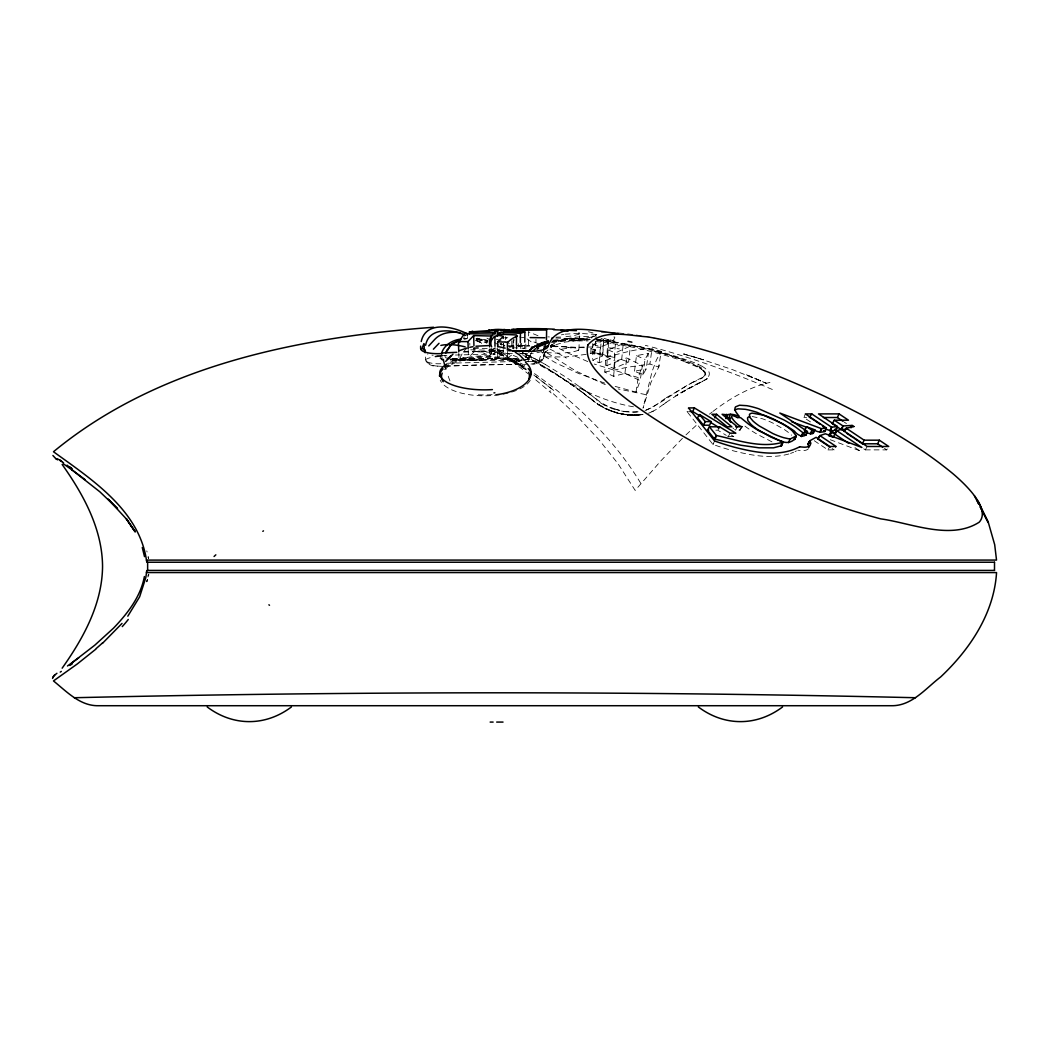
<?xml version="1.0" encoding="UTF-8"?>
<svg xmlns="http://www.w3.org/2000/svg" width="1049" height="1049" viewBox="0 0 1049 1049"><rect width="100%" height="100%" fill="white"/><g stroke="black" fill="none" stroke-linecap="round" stroke-linejoin="round"><path stroke-width="0.75" stroke-dasharray="5 3.75" d="M535.947 342.407L535.96 339.365M592.895 360.03L602.454 356.07L603.686 339.601L602.021 341.2L593.406 344.308L592.488 359.217M513.053 340.637L513.171 348.779M507.388 351.179L507.336 358.181L497.711 357.853L497.698 348.819M516.423 349.133L516.449 346.091M520.33 348.543L520.37 343.469M522.94 348.74L524.749 348.242L524.788 343.154M604.775 383.147L578.655 373.51L555.996 362.98L545.375 356.844L545.428 351.848M602.546 355.65L600.251 354.483L590.154 353.382M528.185 361.813L528.604 353.644M578.891 349.632L579.612 333.372M543.802 351.297C545.795 358.706 539.802 364.58 532.617 364.147M590.757 353.211L591.203 345.121M591.597 338.053L591.662 337.044L592.646 337.293M595.635 353.054L595.163 353.002A11.224 1.731 3.3 0 0 592.095 352.766L592.606 343.666M594.678 354.208L595.465 341.109M592.095 352.766L595.255 350.864L595.793 342.617M595.989 339.365L595.963 333.7L588.555 331.746M599.923 357.591L601.129 341.554M599.202 362.679L600.316 346.865L615.632 341.41L614.242 357.434L599.202 362.679L592.711 360.305M602.821 354.287L603.949 338.158M607.909 339.535L606.886 355.716L614.242 357.434M607.594 355.559L608.84 339.47L615.632 341.41M615.16 386.399L635.996 392.09L640.192 380.695L624.942 373.365L613.586 376.316L604.749 372.067L606.02 356.621C624.037 353.867 643.404 344.544 661.172 351.363L658.759 367.084L651.036 382.242L643.168 407.72M606.768 365.603L608.053 349.894L623.237 343.744L630.37 346.091L628.653 361.971L613.822 368.501L606.768 365.603L621.677 359.702L628.653 361.971M613.822 368.501L615.265 352.897L630.37 346.091M613.586 376.316L615.068 361.053L626.673 357.958L642.368 365.603L640.192 380.695M621.677 359.702L623.237 343.744M624.942 373.365L626.673 357.958M634.527 371.189L636.468 355.677L648.374 353.329L646.21 368.946L642.853 374.808L634.54 371.189L646.21 368.946M444.842 355.427L445.445 357.866M604.749 372.067L627.381 367.255L649.908 364.029L652.085 348.202M642.853 374.808L645.017 359.453L648.374 353.329M595.294 350.746L593.891 349.383L588.738 348.216M635.996 392.09L638.212 377.588L642.368 365.603M659.06 365.118L658.759 367.084L649.908 364.029M660.87 353.329L661.172 351.363L656.49 359.833L652.137 371.346L643.037 408.218M148.106 575.967L148.407 574.091M613.901 336.991L614.832 337.07L614.662 337.896A4.012 3.029 -84.4 0 1 611.462 340.663M147.922 577.029L148.342 574.629M146.834 581.644L147.424 579.363M146.886 581.408L147.345 579.625L146.755 581.92M596.278 334.5L595.137 335.628M503.245 349.619L503.258 352.648L495.036 352.346L491.679 355.952L489.686 355.939L491.43 352.228L491.391 349.186M810.444 421.908L803.901 417.528L805.383 413.909M788.9 453.968C770.622 459.108 751.268 455.41 733.29 450.821A112.361 28.52 26.4 0 1 712.966 444.448L687.003 411.523L688.537 407.917M714.592 440.973L712.966 444.448L714.762 441.039M530.138 355.572L531.279 353.225M692.301 382.701L702.358 377.994L704.836 375.122A40.95 11.972 8.1 0 0 686.689 362.049M545.283 351.546L543.474 357.525A4.091 3.934 5.2 0 1 539.212 361.223A12.221 3.344 1.5 0 1 530.938 364.042M441.039 355.336L440.042 358.391L443.255 359.886M704.548 375.83L705.072 373.274A43.415 13.742 6.3 0 0 704.574 371.687A41.816 13.257 6.2 0 0 699.893 366.783L686.085 360.659M734.654 429.421L735.598 430.182L737.355 426.786M814.234 440.698L827.963 449.89L829.759 446.494M863.747 448.815L865.346 449.877L867.143 446.481M727.613 436.174L728.255 436.568L730.065 433.171M741.892 426.707L740.004 430.182L735.598 430.182M527.083 353.434L526.624 354.274A240.326 61.655 24 0 0 525.693 356.45M741.984 426.786L740.004 430.182L738.129 428.635M827.963 449.89L834.139 449.89L836.145 446.494M865.346 449.877L886.72 449.877L888.739 446.481M728.255 436.568L733.789 436.568L735.808 433.171M530.991 353.697L531.725 352.648M458.793 352.608L458.977 357.63L468.431 357.696L474.082 351.808L491.43 352.228M527.004 353.172L525.916 357.552M830.257 439.715L859.642 450.729L861.832 447.451M497.711 357.853L503.258 352.648M528.591 335.955L528.696 331.759M682.427 438.325L660.791 460.944L635.169 490.394L617.953 463.619L599.11 439.859L574.327 413.293L550.082 390.713M808.425 448.684L807.953 449.195A42.589 10.805 26.4 0 1 802.288 450.598L797.778 450.218M470.739 349.815L493.03 350.248L494.997 347.612M685.98 434.863L697.86 423.888M579.376 334.015L573.279 335.837L562.29 337.004M578.602 350.314L572.321 352.084L561.753 353.159M709.452 414.145L712.087 412.087M663.44 404.363L656.386 409.451L649.646 412.795M712.966 411.418C729.907 398.397 748.96 387.278 769.94 382.439M706.803 379.082L686.203 389.638M550.345 345.79C563.077 337.031 579.336 336.559 594.272 336.165M665.997 402.475L681.05 392.641L696.47 384.209A223.791 118.616 45.6 0 1 699.014 383.042L700.798 382.295M665.368 398.318L652.714 407.261L645.817 410.316M497.528 348.36L497.554 350.392L500.373 348.779M666.233 397.741L691.461 383.108M685.377 390.11L675.766 395.919L707.314 378.637L701.689 381.915M795.037 451.608L796.401 450.926M649.41 412.86L653.186 411.234L648.387 413.24M594.062 336.165L593.013 336.585M554.147 345.055L552.469 345.764A224.984 59.347 22 0 0 550.935 346.55M793.621 452.25L790.553 453.43M527.66 359.558L530.466 355.231A58.39 14.07 7.6 0 1 530.807 354.064M527.372 358.968L530.335 356.463L522.363 352.608M591.662 337.044L572.702 340.427L551.892 341.2M645.017 410.539C665.459 401.583 682.375 385.626 703.315 377.22A32.807 10.424 9.5 0 0 704.561 375.844M608.958 339.496L608.158 339.627M552.01 341.397L569.017 339.129L589.604 339.233M586.155 354.352L565.883 356.975L545.375 356.844M551.289 342.735L565.647 340.82L588.083 340.925M561.372 334.828L563.772 334.369M554.2 340.938L572.308 338.971L589.944 339.338M553.072 340.178L568.65 338.761M464.222 339.063L466.621 338.748M565.031 334.172L579.31 333.32L598.35 334.618M473.702 347.927L478.488 347.507M503.52 345.934L504.91 345.855L503.31 345.882M511.781 340.781L511.82 345.895L514.049 345.777M521.248 360.686L469.821 360.581L482.789 360.541M563.457 339.011L565.083 338.919M441.865 355.414L447.294 355.454M445.182 366.049L522.402 364.095M447.753 363.242L520.068 361.394M445.628 366.219L484.73 364.567L526.375 364.318M565.634 338.893L567.863 338.788M455.423 355.021L512.358 353.552M464.366 338.748L466.818 338.67M463.894 338.788L465.835 338.696M509.014 346.537L529.706 346M463.606 351.992L504.49 350.93M560.717 337.083L556.101 337.149M452.473 359.046L508.411 358.47M463.54 351.808L505.566 350.746M568.296 338.775L574.341 338.67M560.061 353.225L541.546 352.425M452.46 358.81L492.728 358.312M569.069 338.748L587.584 339.129M589.263 339.771L573.16 340.702L584.857 339.745L565.241 342.053L557.321 344.256L550.817 347.167L552.154 346.406L545.1 352.451L546.057 351.192L543.12 358.942L544.405 353.421L543.474 357.525A16.364 4.642 2.2 0 1 528.211 361.525M518.862 358.509L508.306 358.522M511.82 345.895L513.905 345.855M521.419 343.193C523.674 348.937 510.811 344.557 524.841 345.75M521.392 337.608L524.303 337.568M518.114 345.79L529.535 345.737M508.214 345.829L513.735 345.777L513.695 339.64M449.444 358.981L454.794 358.955M504.621 337.765L507.782 337.752M481.622 359.44L449.693 359.886M442.586 366.389L432.647 365.813L428.228 364.069L425.606 359.794L425.015 352.031M486.264 359.44L450.427 359.846M483.209 359.44L502.628 359.466M490.801 359.44L499.036 359.44M469.821 360.581L481.793 360.568M518.298 345.777L521.34 345.79M687.003 411.523L688.432 411.523M803.901 417.528L806.602 417.528M715.851 430.195L717.791 430.195L726.301 435.374M633.806 415.234L643.05 414.578L627.59 415.076L621.952 414.027M517.957 345.79L518.534 343.744M473.44 348.307L488.1 348.478M520.474 353.565L527.254 353.631M494.21 358.312L519.085 358.692M525.483 361.433L528.198 361.472M458.072 360.423L470.778 360.581L449.129 360.371M555.708 338.027L580.176 338.775M552.443 346.616L551.394 346.603A20.403 1.364 1.1 0 0 550.345 346.59M452.342 359.033L455.24 359.099L449.654 358.981M553.111 346.091L585.014 347.757M493.03 348.583L495.01 348.622M497.554 350.392L504.713 350.641M596.711 339.863L611.449 340.702M512.909 347.757L524.749 348.242M506.392 359.558L521.235 359.859L508.332 359.623M549.453 336.965L547.84 336.86M493.764 354.195L494.892 354.26M586.26 339.076L587.479 339.155M596.422 339.679L607.712 340.401M752.172 416.479L762.164 418.682A27.628 7.015 26.4 0 1 773.165 423.206L783.734 429.133A27.248 6.91 26.4 0 1 790.723 434.404L791.602 435.23M476.01 338.683L487.588 340.401M589.145 339.273L590.154 339.352M568.23 347.376L569.777 347.521M477.033 338.761L478.029 338.853M596.33 339.745C631.17 343.207 665.525 351.703 698.214 364.147M595.426 341.502C625.506 344.374 654.996 351.69 683.646 361.105L681.391 360.318L700.706 368.383L699.237 367.556L705.098 372.238L703.092 370.179L705.807 375.149L704.902 372.487M475.485 340.637L487.733 342.721M443.189 359.532L441.052 359.086L444.619 359.676M596.697 339.968L597.799 340.086M596.933 339.981L598.887 340.204M478.396 338.893L482.016 339.365M598.14 340.125L600.972 340.453M596.081 353.107L598.035 353.356M599.359 340.256L605.522 341.043M601.969 340.571L604.276 340.873M645.725 394.621L618.215 388.943M604.893 340.951L606.781 341.213M605.876 341.082L608.63 341.476M476.207 339.299L487.864 341.646L475.59 339.22M606.886 341.227L610.492 341.751M609.089 341.541L612.393 342.04M612.118 342L627.695 344.754M612.931 342.118L624.994 344.216M508.739 346.091L514.089 347.547L514.076 346.524M601.038 338.303L603.686 339.561M482.579 339.456L486.316 340.138M537.993 335.719L528.578 331.877M633.478 406.802C593.301 400.01 558.435 377.325 525.89 354.064L525.877 353.054M626.004 344.413L630.882 345.396M629.059 345.016L629.964 345.213M630.554 345.331L634.107 346.078M631.341 345.488L632.259 345.685M486.854 340.243L487.851 340.453M632.862 345.816L654.733 351.127M612.459 411.405L626.987 414.788A39.377 21.373 9.5 0 0 633.806 415.26M635.038 346.288L637.831 346.917M638.212 377.588L594.232 364.029M619.08 410.29L616.196 409.503M654.497 351.061L660.896 352.818M683.397 353.998L695.867 357.512M655.743 351.389L656.989 351.73M657.802 351.953L658.838 352.241M659.493 352.425L661.998 353.133M661.932 353.107L663.466 353.552M663.243 353.487L669.655 355.375M664.489 353.854L668.174 354.929M698.385 358.26L731.94 369.418L766.426 383.305L745.524 374.362L766.426 383.305M669.406 355.296L674.704 356.935M670.626 355.677L673.104 356.437M615.016 409.123L622.726 411.103A29.477 15.591 9.2 0 0 629.007 411.837L632.259 412.034A33.686 18.082 9.3 0 0 638.657 411.733M675.058 357.04L685.626 360.502M674.35 356.817L675.608 357.224M676.133 357.381L678.598 358.168M679.464 358.456L688.472 361.472M499.901 343.731L502.891 344.728M607.777 409.53L617.14 412.913M503.69 345.003L504.477 345.291M593.406 344.308L600.316 346.865M476.141 340.532L481.307 342.813M605.325 384.681L575.757 370.979L544.601 351.336M509.014 346.957L510.365 347.481M587.781 361.577L567.535 352.87L550.843 344.151M608.053 349.894L615.265 352.897M512.384 348.281L513.787 348.858M636.468 355.677L645.017 359.453M610.898 410.828L596.54 403.445L575.232 387.238L555.8 374.139L525.182 356.922M490.853 348.674L507.073 356.686L524.959 367.294M771.933 441.839L757.365 434.325A43.914 11.146 26.4 0 1 747.085 427.73L742.744 424.452M522.572 352.7L526.27 354.444M490.093 349.107L516.213 363.033L497.842 352.543L525.562 369.458M606.02 356.621L615.068 361.053M607.555 406.212L600.002 401.898L587.427 392.339M527.018 354.811L532.997 357.775M476.102 339.915C483.72 346.065 481.779 338.407 476.6 338.289M522.861 355.113L523.569 355.467M524.29 355.821L526.546 356.948M531.318 356.935L535.436 359.046M525.011 356.188L552.062 371.385L580.254 390.661M477.479 338.132L486.788 343.246M527.332 357.355L528.145 357.761M533.81 358.194L537.835 360.318M536.327 359.519L542.005 362.6M531.489 359.505L549.427 369.759M538.648 360.751L540.274 361.643M541.1 362.089L545.886 364.79M601.838 406.579L596.54 403.445C609.141 412.165 624.693 416.269 639.956 414.958L627.59 415.076L628.364 415.076L615.973 412.808L605.365 408.651L616.812 413.004L615.973 412.808L623.604 414.329L638.631 415.116A30.998 16.836 9.4 0 0 644.427 414.289M545.388 364.501L566.539 377.561L586.837 391.893M731.219 435.007L733.789 436.568M701.82 366.022L704.81 368.094A54.443 17.531 5.6 0 1 707.328 370.454L708.193 371.674M552.967 371.949L571.98 384.642M496.57 348.845L526.296 369.196M884.451 448.356L886.72 449.877M844.183 422.078L846.464 423.599M854.961 447.595L859.642 450.729M832.106 448.539L834.139 449.89M525.261 369.156L514.744 362.01L526.178 369.825M534.492 373.628C576.399 403.091 614.373 439.479 640.926 483.589M527.031 338.853L533.771 343.679M579.599 386.57L581.539 387.973M582.156 388.418L585.657 391.015M575.822 387.396L599.176 405.032L593.708 401.111M581.146 391.316L592.724 400.338M586.457 391.605L596.829 399.643M533.797 375.031L554.134 390.779L534.046 374.913M732.779 427.887L733.723 428.648M146.794 550.895L147.096 552.01M148.106 556.665L148.42 558.553M148.184 557.124L148.447 558.789M441.878 355.781L442.468 363.557M469.782 343.193L469.847 345.239M467.434 336.559L467.5 338.591M468.208 349.658L468.431 357.696M473.991 347.757L474.082 351.808M513.997 339.391L514.01 340.414M505.33 336.637L505.369 339.706M501.514 343.115L501.54 345.147M493.017 349.225L493.03 350.248M500.334 343.679L500.347 344.701M489.621 348.897L489.686 355.939M525.811 344.006L525.851 349.029M506.588 337.45L506.601 338.473M503.546 343.403L503.572 346.458M494.997 347.285L495.036 352.346M491.627 348.911L491.679 355.952M528.591 340.033L528.604 347.153M503.245 343.548L503.245 344.557M522.927 354.156A53.735 7.304 3.1 0 1 518.901 352.857M513.21 348.032A54.758 5.56 5.7 0 1 513.59 347.494M520.671 337.358A55.558 7.527 3.2 0 1 519.557 336.978M460.065 358.509A399.21 88.352 40.2 0 1 466.215 348.976M507.69 358.378A302.702 74.545 28.1 0 1 514.403 353.461M516.069 345.934A34.355 2.609 2.4 0 1 522.69 345.187M550.712 345.383A34.355 2.609 2.4 0 1 554.16 345.554M593.013 336.283A11.264 2.072 3.2 0 1 594.18 336.349M597.799 353.408A15.919 2.623 3 0 1 602.559 354.313M602.27 354.365A26.5 4.891 1.9 0 1 606.479 355.742M604.04 338.394A27.536 5.075 1.9 0 1 607.502 339.561M570.866 347.389A32.545 3.435 -1.1 0 1 578.104 350.169M566.539 347.219A26.369 2.268 0.7 0 1 568.401 347.363M552.587 346.432A26.618 2.203 0.8 0 1 567.575 347.127M578.786 332.52A33.817 3.58 -1.2 0 1 578.76 333.91M555.223 341.017A307.986 81.048 25.6 0 1 565.162 340.112M574.105 338.512A312.654 85.834 27.1 0 1 586.011 338.879M638.159 346.432A334.303 108.362 30.9 0 1 653.134 350.143M638.107 411.837A30.867 16.561 9.2 0 1 626.541 411.68M626.528 411.837A32.309 17.243 9.2 0 1 619.015 410.434M614.478 409.398A38.852 19.826 9.5 0 1 604.421 405.045M604.303 405.098A44.464 21.531 10.5 0 1 596.33 399.761M533.902 341.974A386.137 116.832 54.3 0 1 566.303 358.05M496.269 339.233A451.857 100.52 47.2 0 1 501.278 340.676M504.674 341.777A451.857 100.52 47.2 0 1 509.932 343.639M463.579 337.253A470.739 101.569 46.3 0 1 464.746 336.965M473.951 336.008A470.739 101.569 46.3 0 1 474.594 336.008M463.488 338.748A463.225 98.291 45.2 0 1 464.523 338.552M446.887 359.925A382.033 81.429 40.7 0 1 446.953 356.948M492.099 394.66A43.953 18.751 -0.6 0 1 477.452 394.699M444.579 369.654A43.953 18.751 -0.6 0 1 483.248 357.473A43.953 18.751 -0.6 0 1 524.5 367.216M450.441 362.167A45.776 17.046 -0.6 0 1 492.991 355.939M496.203 351.664A45.828 22.186 -0.8 0 1 522.756 360.148M471.971 330.658A456.472 87.683 52 0 1 479.196 334.028M486.946 338.119A456.472 87.683 52 0 1 503.9 348.452M511.755 361.394A408.087 86.424 53.7 0 1 528.329 373.89M535.751 379.882A408.087 86.424 53.7 0 1 551.118 392.942M645.305 345.344A313.035 76.118 26.8 0 1 648.059 346.039M652.216 347.114A313.035 76.118 26.8 0 1 772.615 389.599M697.755 364.213A35.089 10.359 8 0 1 701.388 366.049M708.862 371.7A43.638 13.978 5.9 0 1 705.964 378.886M663.519 404.481A232.865 146.139 58 0 1 666.049 402.554M621.939 414.093A32.978 17.531 9.5 0 1 617.114 412.965M607.686 409.608A51.231 25.687 10.1 0 1 601.72 406.645M502.615 359.558A100.075 37.358 0.3 0 1 508.306 359.715M615.134 408.992A39.547 19.839 9.7 0 1 607.712 406.107M148.866 574.354A37.528 23.904 89.6 0 1 148.63 575.849M148.289 557.006A36.977 22.672 89.8 0 1 148.512 558.461M461.848 332.848A486.107 99.458 49.7 0 1 464.773 333.346M449.969 380.931A411.955 83.002 46.5 0 1 447.097 372.946M440.816 363.741A16.259 4.786 -3.6 0 1 425.658 359.794A4.091 3.934 -1 0 0 429.959 363.426A12.129 3.383 -2.6 0 0 439.583 366.219M425.514 359.558A408.127 87.5 40 0 1 432.621 357.053M478.108 350.956A478.987 96.508 47.9 0 1 479.826 351.599M483.327 352.975A478.987 96.508 47.9 0 1 485.097 353.71M481.425 343.521A4.537 4.13 -67.5 0 1 481.321 342.813M601.47 332.166A306.334 103.379 28.2 0 1 674.232 342.42M539.134 361.197A224.984 59.347 22 0 1 543.631 351.703M561.779 349.212A277.513 73.627 22.4 0 1 600.618 347.337M608.236 347.822A277.513 73.627 22.4 0 1 619.316 348.871M541.743 351.349A16.273 4.209 -0.1 0 1 530.702 353.434M441.878 355.729A16.351 4.38 -1.3 0 1 431.978 355.152M427.887 354.129A16.351 4.38 -1.3 0 1 427.468 353.972M530.23 380.262A45.999 19.629 -0.6 0 1 484.363 395.814A45.999 19.629 -0.6 0 1 440.213 380.171M444.592 367.543A45.999 19.629 -0.6 0 1 484.874 356.568A45.999 19.629 -0.6 0 1 525.759 366.363M528.027 359.414L518.049 360.935L528.027 359.414M693.35 356.778L683.869 353.998L703.459 359.794L693.35 356.778"/><path stroke-width="1.5" d="M507.388 350.169L507.454 342.158L497.698 341.804L497.698 346.813M516.449 345.082L516.514 334.946L497.41 334.133L497.436 336.165M520.37 342.446L520.435 333.307L524.88 331.943L524.802 342.131M546.45 339.863L546.634 329.622L517.668 329.465L521.353 329.897M808.91 447.464L808.032 444.094L809.5 443.242M420.649 346.131L420.623 348.399A4.091 3.934 -1.1 0 1 424.989 351.848L425.042 349.802M528.709 351.939L528.906 350.799L512.673 350.891M544.011 348.622L545.349 344.544L548.116 340.912M421.226 341.541C425.671 320.522 452.984 326.449 466.753 333.621M425.606 345.278C429.028 326.777 452.722 329.242 465.599 335.405M144.382 576.544C140.658 596.842 127.414 613.599 113.515 628.154L94.777 645.201L72.184 662.64M441.668 352.936C444.37 344.819 452.67 340.02 460.839 339.102M489.608 346.878L489.542 339.837L491.247 336.034L473.676 335.588L467.985 341.62L468.182 348.648M52.555 678.415L53.774 675.897L56.908 673.288M833.312 437.315L834.899 433.696C832.473 430.326 829.68 432.358 828.828 435.637L829.431 435.859M445.707 352.884L451.083 344.859L459.908 340.06M813.316 433.355L814.706 429.788L806.747 426.799L804.557 430.077C802.616 432.922 816.292 435.151 811.677 432.739M445.746 352.831L447.241 349.579M711.091 421.593L709.635 425.212L703.446 425.212L697.506 417.817L699.617 414.604L711.091 421.593L705.23 421.606L699.617 414.604M714.592 440.973L688.537 407.917L694.386 407.904L735.808 433.171L730.065 433.171L719.601 426.799L709.386 426.799L707.419 430.195L714.474 439.02L741 445.248L759.056 447.831L773.467 447.831L781.531 445.733L782.974 442.18L759.043 430.851A44.11 11.198 26.4 0 1 748.698 424.216L740.542 417.607L737.447 417.607M822.495 425.842C824.829 430.169 836.341 433.893 837.351 426.523L818.522 413.909L839.069 413.896L848.471 420.19L834.296 420.203L832.29 423.599L835.083 425.474M814.719 430.339C817.866 432.28 826.061 433.919 826.324 427.94L805.383 413.909L811.769 413.909L831.621 427.218L837.351 426.523M734.562 409.962L737.958 408.835L745.183 409.294A44.858 11.382 26.4 0 1 757.011 412.336L782.069 423.442A43.547 11.054 26.4 0 1 794.447 431.113C797.555 435.781 805.92 439.177 807.402 431.519L779.813 413.031L821.498 428.661L826.324 427.94L824.671 431.559M749.72 416.637A28.021 7.107 26.4 0 0 747.491 418.013L747.871 420.662L750.979 424.373A28.048 7.12 26.4 0 0 757.614 429.579L771.12 437.118A27.038 6.858 26.4 0 0 781.99 441.275C787.078 444.186 794.788 441.655 796.27 435.912L792.31 430.864A27.064 6.871 26.4 0 0 785.373 425.632L774.896 419.757A27.444 6.963 26.4 0 0 763.987 415.26L752.356 413.122A27.838 7.068 26.4 0 0 749.432 414.604L749.799 417.24L752.894 420.911A27.877 7.068 26.4 0 0 759.476 426.078L772.864 433.552A26.854 6.819 26.4 0 0 783.642 437.669L790.041 439.098L796.257 435.912M726.065 418.472L727.626 414.866A23.996 6.084 26.4 0 1 730.445 414.276A16.115 4.091 26.4 0 1 735.637 415.129A11.827 3.003 26.4 0 1 739.125 416.348L735.992 412.087A43.455 11.028 26.4 0 1 735.611 406.828L739.532 405.229L746.796 405.688A45.041 11.434 26.4 0 1 758.689 408.743L783.878 419.902A43.743 11.106 26.4 0 1 796.309 427.612L803.18 432.909L807.402 431.519L805.776 435.138M781.282 445.838L782.974 442.18M788.494 442.704L790.041 439.098M794.696 439.518L796.257 435.899M801.738 436.476L803.311 432.87M810.549 433.919L812.123 430.313L814.706 429.788M812.949 433.434L814.522 429.815M819.964 432.267L821.537 428.661L819.885 432.28M830.152 430.811L831.726 427.205L829.956 430.837M835.686 430.142L837.259 426.537M726.446 418.276A23.773 6.032 26.4 0 1 728.858 417.882L730.445 414.276M725.869 418.59L727.626 414.866L722.092 414.276L737.355 426.786L741.984 426.786M714.867 439.125L716.519 435.532C737.971 440.213 760.958 448.579 782.856 442.232M810.352 433.958L812.123 430.313M801.502 436.554L803.18 432.909M689.862 411.523L692.707 411.523L694.386 407.904M809.304 417.528L811.769 413.909M823.399 417.515L837.377 417.515L839.069 413.896M859.026 441.511L862.435 443.793L864.127 440.187L879.337 440.187L888.739 446.481L867.143 446.481L841.547 429.343L836.748 430.588L834.702 434.024L848.733 443.425M862.435 443.793L877.646 443.793L879.337 440.187M714.828 417.895L716.559 414.276L731.809 426.786L727.18 426.786L711.891 414.289L716.559 414.276M725.58 416.689L726.734 414.276M703.446 425.212L705.23 421.606M714.474 439.02L716.323 435.479L709.386 426.799M782.606 442.049L780.81 445.471L781.531 445.733M718.395 429.054L719.601 426.799M830.926 434.102L832.145 431.847M801.069 436.2L802.97 432.726M830.087 447.176L817.918 439.02L819.938 435.584L825.366 433.775L861.832 447.451L836.682 430.614L834.834 433.998L835.712 433.762M864.127 440.187L846.228 428.202L844.248 431.611L846.294 428.176L853.847 426.55M808.032 444.094L809.946 440.698L816.083 437.328L829.759 446.494L836.145 446.494L819.885 435.597L817.918 439.02M809.933 440.698L807.992 444.107L809.946 440.724L810.864 443.321L809.88 445.786A42.786 10.857 26.4 0 1 804.19 447.202L799.653 446.822M428.753 345.934L434.771 339.404A486.107 99.458 49.7 0 1 460.432 332.651M433.394 349.186L439.02 343.298M62.153 668.187C83.356 638.264 102.251 603.962 102.553 566.329C102.251 528.709 83.356 494.394 62.153 464.471M497.698 341.804L503.232 336.467L503.232 338.486M127.808 616.183L139.635 596.829L145.759 577.737A42.38 25.714 -89.9 0 0 146.467 572.557M445.668 361.407L452.998 354.182M491.614 346.891C488.323 339.115 496.256 333.11 503.232 336.467M122.012 623.421L102.396 643.417M533.18 350.93L534.452 349.592A205.158 51.086 20.3 0 1 535.659 348.635M54.823 674.782L53.014 677.09M492.86 336.021C491.338 334.343 496.203 330.238 494.826 334.369M447.7 358.797L451.018 355.65M95.957 649.069L77.259 663.978L53.473 680.932C66.664 691.553 80.13 706.174 98.593 705.715L891.178 705.715C911.856 706.213 925.703 688.301 940.651 676.959C969.787 649.501 993.98 613.573 996.55 572.584L146.454 572.557A2.046 1.18 90 0 1 147.634 570.42L147.634 562.238A2.046 1.18 90 0 1 146.454 560.1C138.874 509.84 91.538 479.301 53.486 451.739C159.173 364.528 300.368 337.188 433.63 327.249M78.845 657.71L67.477 665.984M69.995 665.407L72.42 663.689M536.826 347.665L547.316 342.682M535.174 345.895L528.866 351.009A255.681 65.602 24.1 0 1 535.016 346.288M453.168 343.22L456.577 341.305M497.41 334.133L500.242 332.481L520.435 333.307M60.252 672.121L61.314 671.412M551.695 338.276L552.39 337.896M799.613 446.822C779.709 457.39 755.883 452.565 735.139 447.412A112.558 28.572 26.4 0 1 714.762 441.039M466.897 333.726L492.833 333.988M291.438 706.947C265.476 726.511 233.166 726.511 207.204 706.947M782.58 706.947C756.617 726.511 724.308 726.511 698.332 706.947M536.55 345.147L541.677 342.984M494.984 333.018L494.958 330.973L497.751 330.789L497.777 332.835M459.567 350.576L466.753 348.098M503.468 333.202L503.441 331.156L506.536 330.291L546.634 329.622M544.575 342.053L548.168 341.148M828.828 435.637L830.323 435.217M469.729 347.337L472.824 346.708M469.493 334.015L469.428 331.982L504.884 329.478M531.332 347.245L533.312 346.983M494.892 392.785L493.909 392.89M475.958 346.222L488.309 345.606M511.702 329.53L518.494 329.412L511.702 329.53L511.715 330.553M497.751 330.789L494.958 330.973M846.949 429.146L841.429 429.566L843.016 425.96L852.05 425.422L851.001 427.822L852.155 425.422L853.925 426.537M456.787 352.32L441.76 352.975L441.786 354.09M501.933 329.963L509.526 329.924M488.664 330.946C491.811 329.137 502.065 328.783 505.251 330.501M74.295 697.729C354.628 691.239 635.143 691.081 915.462 697.729M832.29 423.599L833.168 423.599M707.419 430.195L708.718 430.195M146.454 560.1L996.524 560.074L994.688 544.68L988.342 522.494L978.114 501.343M147.109 562.238L994.491 562.238M147.096 570.42L994.491 570.42M490.158 722.079L493.122 722.079M496.688 722.079L503.022 722.079M469.428 331.982L494.8 332.323M530.165 337.581L544.877 337.765M508.686 350.72L528.906 350.799M489.66 339.837L491.561 339.85M467.985 341.62L458.387 341.554L458.754 351.599M553.452 329.727L576.439 330.645M503.441 331.156L524.88 331.943M488.65 329.924L489.345 329.95M58.364 459.252L55.715 458.57L52.909 455.489M730.563 418.944L729.081 419.6L730.576 422.157M618.386 333.451C597.655 332.205 557.281 319.394 548.181 346.026A4.091 3.947 5 0 0 543.88 349.737M497.724 346.472L505.185 348.137M830.9 432.188L834.899 433.696M791.444 421.619L806.956 427.428M830.323 436.2L832.119 436.869M804.557 430.077L806.196 430.693M508.214 349.055L511.007 350.104M737.316 417.541C724.112 410.382 737.027 426.025 741.892 426.707M515.269 352.254L519.583 355.021L524.998 360.686M692.707 411.523L700.404 416.217M710.671 422.472L718.381 427.179M59.819 460.183L61.839 461.534M877.646 443.793L882.76 447.215M837.377 417.515L843.055 421.318M834.296 420.203L843.016 425.96L841.232 429.592L835.633 425.842M846.517 433.132L853.348 437.708M854.476 438.469L857.885 440.75M834.676 429.343L835.856 430.129M810.077 417.515L813.801 420.02M815.047 420.846L820.016 424.176M823.517 430.667L824.829 431.545M831.962 436.332L832.788 436.882M806.747 426.799L812.018 430.326M804.19 433.958L805.894 435.112M59.282 459.868L60.475 460.681M55.715 458.57L57.616 459.855M59.426 459.973L60.252 460.524M60.986 461.022L62.166 461.835M62.848 462.294L63.569 462.793M67.044 465.179L68.041 465.874M69.09 466.608L71.332 468.182M69.981 467.251L72.394 468.955M63.228 463.71L72.499 470.267M85.087 479.655L71.581 469.572L99.825 491.771L117.527 508.66L108.034 499.101L126.444 519.058L135.216 531.83L126.3 518.704L135.072 531.646M735.782 426.707L736.713 427.481M794.132 438.22L794.722 439.505M974.442 495.836L978.835 504.307M980.291 507.139L988.342 522.677L980.277 506.89M977.353 501.16L978.809 504.031M142.284 547.526L144.513 556.639M467.343 333.503L467.408 335.536M473.676 335.588L473.938 345.737M508.359 329.714L508.372 330.737M501.343 329.819L501.356 330.841M497.187 331.012L497.213 333.058M491.247 336.034L491.273 338.053M500.242 332.481L500.268 335.536M506.536 330.291L506.549 332.336M494.905 336.152L494.984 346.275M513.63 329.412L513.643 331.458M994.504 562.238L994.504 570.42M459.528 342.512A415.955 91.315 40.9 0 1 465.795 332.769M507.808 342.354A314.162 76.813 28.5 0 1 517.406 336.008M516.278 329.596A34.696 2.596 2.4 0 1 554.436 329.202M567.076 330.881A26.841 2.295 0.6 0 1 567.981 330.946M560.874 330.356A26.92 2.216 0.8 0 1 568.06 330.789M728.858 417.882A15.905 4.039 26.4 0 1 730.615 417.987M214.062 556.495A340.545 14.306 -42.2 0 1 215.832 554.829M536.275 346.472A277.697 71.424 24.4 0 1 548.548 342.446M456.42 341.082A463.225 98.291 45.2 0 1 459.58 339.784M447.648 349.946A430.667 90.647 43.7 0 1 452.63 343.259M528.67 372.369A43.953 18.751 -0.6 0 1 528.67 379.2M443.189 381.731A43.953 18.751 -0.6 0 1 442.232 373.169M492.414 389.599A45.776 17.046 -0.6 0 1 447.097 382.439A45.776 17.046 -0.6 0 1 447.005 363.937M525.523 362.272A45.828 22.186 -0.8 0 1 495.889 394.804M627.971 341.331A313.035 76.118 26.8 0 1 631.878 342.171M616.445 334.185A3.999 2.898 -80.3 0 1 618.386 333.503M548.102 346.026A20.482 5.927 2 0 1 529.102 351.349M441.839 353.552A20.587 6.124 -3.3 0 1 420.675 348.399M424.399 349.697A376.997 72.604 46.3 0 1 424.111 344.321M537.088 349.265A240.562 60.252 20.9 0 1 538.53 348.412M541.559 342.931A231.973 60.239 25 0 1 544.444 341.987M535.96 346.616A204.385 52.555 24.5 0 1 537.783 345.803M128.253 619.5A166.004 69.719 -77.4 0 1 122.274 626.607M102.723 642.749A303.725 52.306 -56.5 0 1 96.285 648.439M262.814 531.332A343.967 1.154 -35.5 0 1 263.483 530.846M269.514 605.26A343.325 0.839 35.2 0 1 268.885 604.814M445.851 369.064A411.955 83.002 46.5 0 1 443.281 359.335M435.296 356.568A408.127 87.5 40 0 1 440.803 356.07M440.868 345.436A478.987 96.508 47.9 0 1 465.153 346.878M543.749 349.737A16.273 4.209 -0.1 0 1 543.657 349.933M422.498 347.416A370.376 72.906 44.6 0 1 423.966 343.692M439.465 376.171A45.999 19.629 -0.6 0 1 443.111 368.894M528.224 368.566A45.999 19.629 -0.6 0 1 531.345 374.441M587.846 345.016C583.624 362.561 601.234 375.817 611.921 387.042C632.377 404.953 655.258 419.823 678.572 433.683C729.632 463.238 783.734 487.483 839.567 506.497A278.51 70.676 26.4 0 0 880.78 518.875C910.781 522.953 950.394 540.681 979.15 522.232A174.095 44.176 26.4 0 0 982.31 514.036L982.021 511.191A152.433 38.682 26.4 0 0 953.016 473.768C914.204 441.708 869.424 417.777 824.212 396.102C767.671 370.218 708.967 347.403 647.43 336.847C628.272 335.588 602.231 328.363 587.846 345.016"/></g></svg>
